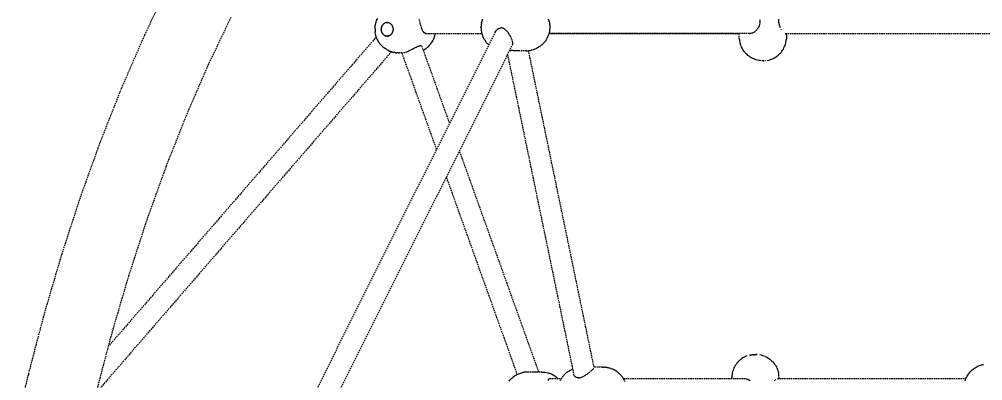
# Model space of a CAD drawing. Header units: millimetres. Extents: x -3308 to 2964, y -3155 to 3173.
# Drawn here: x -280 to 542, y 953 to 1261 of the extents above; entities that cross this region are included whole.
import ezdxf

# ---------------------------------------------------------------- set-up
doc = ezdxf.new("R2010")
doc.units = ezdxf.units.MM
doc.linetypes.add('HIDDEN', pattern=[1.905, 1.27, -0.635])
for name, color, linetype in [('DIKOM_ЗОНА', 90, 'Continuous'), ('DIKOM_ОБЪЕКТ', 7, 'Continuous'), ('DIKOM_РАЗМЕР_ЗОНА', 7, 'Continuous'), ('DIKOM_РАЗМЕР_ОБЪЕКТА', 7, 'Continuous')]:
    doc.layers.add(name, color=color, linetype=linetype)
doc.styles.add('style1', font='arialbd.ttf', dxfattribs={"width": 0.8})
doc.dimstyles.new('1-50', dxfattribs={"dimtxt": 300, "dimasz": 200, "dimexe": 100, "dimexo": 0, "dimgap": 100, "dimtad": 1, "dimtxsty": 'style1', "dimcen": 200, "dimclrd": 7, "dimclre": 7, "dimclrt": 7, "dimadec": 1, "dimazin": 2, "dimtfac": 1, "dimtmove": 0, "dimatfit": 2, "dimfxl": 0, "dimlwd": 25, "dimlwe": 18, "dimarcsym": 0})

# ---------------------------------------------------------------- blocks, each defined once
blk = doc.blocks.new('*D1')
at = {"layer": 'Defpoints', "color": 0, "transparency": 16777216}
for p in [(365.91, 1765.9), (-1034.53, -984.11), (361.14, -984.11)]:
    blk.add_point(p, dxfattribs=at)
at = {"layer": 'DIKOM_РАЗМЕР_ОБЪЕКТА', "color": 7, "lineweight": 18, "transparency": 16777216}
for p, q in [((365.91, 1765.9), (-1134.53, 1765.9)), ((361.14, -984.11), (-1134.53, -984.11))]:
    blk.add_line(p, q, dxfattribs=at)
at = {"layer": 'DIKOM_РАЗМЕР_ОБЪЕКТА', "color": 7, "lineweight": 25, "transparency": 16777216}
blk.add_line((-1034.53, 1565.9), (-1034.53, -784.11), dxfattribs=at)
at = {"layer": 'DIKOM_РАЗМЕР_ОБЪЕКТА', "color": 7, "transparency": 16777216}
for points in [[(-1067.87, 1565.9), (-1001.2, 1565.9), (-1034.53, 1765.9)], [(-1067.87, -784.11), (-1001.2, -784.11), (-1034.53, -984.11)]]:
    blk.add_solid(points, dxfattribs=at)
at = {"layer": 'DIKOM_РАЗМЕР_ОБЪЕКТА', "color": 7, "transparency": 16777216, "insert": (-1313.23, 390.89), "char_height": 300, "attachment_point": 5, "rotation": 90, "style": 'style1'}
blk.add_mtext('{\\fArial|b0|i0|c204|p34;\\H1.16667x;2750}', dxfattribs=at)
blk = doc.blocks.new('*D2')
at = {"layer": 'Defpoints', "color": 0, "transparency": 16777216}
for p in [(364.38, 3173.33), (-2831.96, -2386.04), (364.38, -2386.04)]:
    blk.add_point(p, dxfattribs=at)
at = {"layer": 'DIKOM_РАЗМЕР_ЗОНА', "color": 7, "lineweight": 18, "transparency": 16777216}
for p, q in [((364.38, 3173.33), (-2931.96, 3173.33)), ((364.38, -2386.04), (-2931.96, -2386.04))]:
    blk.add_line(p, q, dxfattribs=at)
at = {"layer": 'DIKOM_РАЗМЕР_ЗОНА', "color": 7, "lineweight": 25, "transparency": 16777216}
blk.add_line((-2831.96, 2973.33), (-2831.96, -2186.04), dxfattribs=at)
at = {"layer": 'DIKOM_РАЗМЕР_ЗОНА', "color": 7, "transparency": 16777216}
for points in [[(-2865.29, 2973.33), (-2798.62, 2973.33), (-2831.96, 3173.33)], [(-2865.29, -2186.04), (-2798.62, -2186.04), (-2831.96, -2386.04)]]:
    blk.add_solid(points, dxfattribs=at)
at = {"layer": 'DIKOM_РАЗМЕР_ЗОНА', "color": 7, "transparency": 16777216, "insert": (-3110.66, 395.46), "char_height": 300, "attachment_point": 5, "rotation": 90, "style": 'style1'}
blk.add_mtext('{\\fArial|b0|i0|c204|p34;\\H1.16667x;5560}', dxfattribs=at)

msp = doc.modelspace()

# ---------------------------------------------------------------- linework, layer by layer
at = {"layer": 'DIKOM_ЗОНА', "color": 3, "lineweight": 15}
msp.add_lwpolyline([(693.692, -2363.404, 0.3679002), (2964.216, 270.488), (2964.216, 516.8, 0.3679002), (693.692, 3150.693, 0.0687424), (35.058, 3150.693, 0.2995804), (-2457.405, 582.584, 0.0938746), (-2457.817, 210.366, 0.3002322), (35.058, -2363.404, 0.0687424)], format="xyb", close=True, dxfattribs=at)
at = {"layer": 'DIKOM_ОБЪЕКТ', "color": 7, "linetype": 'HIDDEN', "lineweight": 15}
for p, q in [((-172.932, 1247.89), (-152.754, 1290.154)), ((-118.801, 1222.076), (-99.353, 1262.813)), ((24.109, 1257.691), (24.406, 1258.687)), ((24.406, 1258.687), (24.754, 1259.66)), ((24.754, 1259.66), (24.838, 1259.887)), ((24.838, 1259.887), (25.249, 1260.865)), ((25.249, 1260.865), (25.709, 1261.811)), ((31.892, 1257.9), (32.097, 1257.993)), ((32.305, 1258.075), (32.097, 1257.993)), ((32.305, 1258.075), (32.516, 1258.146)), ((32.516, 1258.146), (32.73, 1258.207)), ((32.73, 1258.207), (32.946, 1258.257)), ((33.163, 1258.296), (32.946, 1258.257)), ((33.163, 1258.296), (33.382, 1258.324)), ((33.382, 1258.324), (33.602, 1258.34)), ((33.822, 1258.346), (33.602, 1258.34)), ((33.822, 1258.346), (34.042, 1258.34)), ((34.042, 1258.34), (34.261, 1258.324)), ((34.261, 1258.324), (34.48, 1258.296)), ((34.697, 1258.257), (34.48, 1258.296)), ((34.697, 1258.257), (34.913, 1258.207)), ((34.913, 1258.207), (35.126, 1258.147)), ((35.126, 1258.147), (35.338, 1258.075)), ((35.546, 1257.994), (35.338, 1258.075)), ((35.546, 1257.994), (35.751, 1257.901)), ((61.357, 1260.505), (61.229, 1261.046)), ((61.564, 1259.595), (61.4, 1260.322)), ((61.748, 1258.825), (61.653, 1259.266)), ((61.875, 1258.333), (61.753, 1258.801)), ((62.076, 1257.489), (61.95, 1258.009)), ((114.334, 1258.347), (114.193, 1257.662)), ((114.334, 1258.347), (114.406, 1258.688)), ((114.585, 1259.408), (114.406, 1258.688)), ((114.788, 1260.108), (114.585, 1259.408)), ((115.018, 1260.785), (114.788, 1260.108)), ((115.018, 1260.785), (115.197, 1261.252)), ((171.248, 1261.492), (171.504, 1260.763)), ((171.637, 1260.363), (171.504, 1260.763)), ((171.637, 1260.363), (171.851, 1259.657)), ((171.851, 1259.657), (172.038, 1258.931)), ((172.038, 1258.931), (172.197, 1258.187)), ((172.197, 1258.187), (172.329, 1257.428)), ((351.58, 1260.847), (351.732, 1260.361)), ((351.743, 1260.323), (351.889, 1259.613)), ((351.974, 1258.843), (351.897, 1259.573)), ((351.943, 1257.5), (351.981, 1257.98)), ((351.983, 1258.009), (351.978, 1258.758)), ((367.962, 1259.567), (367.979, 1259.959)), ((367.969, 1259.202), (367.962, 1259.567)), ((367.977, 1258.798), (367.969, 1259.202)), ((368.008, 1258.423), (367.977, 1258.798)), ((367.979, 1259.959), (367.994, 1260.314)), ((367.994, 1260.314), (368.036, 1260.693)), ((368.036, 1258.072), (368.008, 1258.423)), ((368.036, 1260.693), (368.074, 1261.037)), ((368.042, 1258.009), (368.076, 1257.755)), ((-112.096, 773.791), (126.098, 1250.181)), ((23.428, 1252.503), (23.456, 1253.556)), ((23.428, 1252.503), (23.456, 1251.45)), ((23.456, 1253.556), (23.538, 1254.605)), ((23.456, 1251.45), (23.538, 1250.401)), ((23.538, 1254.605), (23.675, 1255.646)), ((23.675, 1249.36), (23.538, 1250.401)), ((23.675, 1255.646), (23.865, 1256.677)), ((23.865, 1256.677), (24.109, 1257.691)), ((28.785, 1252.757), (28.78, 1252.503)), ((28.78, 1252.503), (28.785, 1252.249)), ((28.785, 1252.757), (28.799, 1253.01)), ((28.785, 1252.249), (28.799, 1251.995)), ((28.799, 1253.01), (28.823, 1253.264)), ((28.823, 1251.742), (28.799, 1251.995)), ((28.856, 1253.515), (28.823, 1253.264)), ((28.823, 1251.742), (28.856, 1251.491)), ((28.856, 1253.515), (28.899, 1253.764)), ((28.899, 1251.241), (28.856, 1251.491)), ((28.899, 1253.764), (28.951, 1254.012)), ((28.951, 1250.994), (28.899, 1251.241)), ((28.951, 1254.012), (29.012, 1254.256)), ((29.013, 1250.749), (28.951, 1250.994)), ((29.083, 1254.498), (29.012, 1254.256)), ((29.013, 1250.749), (29.083, 1250.508)), ((29.083, 1254.498), (29.162, 1254.735)), ((29.163, 1250.27), (29.083, 1250.508)), ((29.162, 1254.735), (29.251, 1254.968)), ((29.251, 1250.037), (29.163, 1250.27)), ((29.348, 1255.197), (29.251, 1254.968)), ((29.251, 1250.037), (29.348, 1249.808)), ((29.348, 1255.197), (29.453, 1255.42)), ((29.454, 1249.585), (29.348, 1249.808)), ((29.453, 1255.42), (29.568, 1255.638)), ((29.568, 1255.638), (29.689, 1255.85)), ((29.819, 1256.056), (29.689, 1255.85)), ((29.819, 1256.056), (29.957, 1256.255)), ((29.957, 1256.255), (30.102, 1256.447)), ((30.254, 1256.631), (30.102, 1256.447)), ((30.254, 1256.631), (30.413, 1256.808)), ((30.413, 1256.808), (30.578, 1256.976)), ((30.578, 1256.976), (30.75, 1257.136)), ((30.927, 1257.286), (30.75, 1257.136)), ((30.927, 1257.286), (31.11, 1257.428)), ((31.11, 1257.428), (31.298, 1257.561)), ((31.298, 1257.561), (31.492, 1257.684)), ((31.69, 1257.798), (31.492, 1257.684)), ((31.69, 1257.798), (31.892, 1257.9)), ((35.751, 1257.901), (35.953, 1257.798)), ((36.151, 1257.685), (35.953, 1257.798)), ((36.151, 1257.685), (36.345, 1257.562)), ((36.345, 1257.562), (36.533, 1257.429)), ((36.533, 1257.429), (36.716, 1257.287)), ((36.893, 1257.136), (36.716, 1257.287)), ((36.893, 1257.136), (37.065, 1256.977)), ((37.065, 1256.977), (37.23, 1256.809)), ((37.23, 1256.809), (37.389, 1256.632)), ((37.541, 1256.448), (37.389, 1256.632)), ((37.541, 1256.448), (37.686, 1256.256)), ((37.686, 1256.256), (37.824, 1256.057)), ((37.954, 1255.851), (37.824, 1256.057)), ((37.954, 1255.851), (38.076, 1255.639)), ((38.076, 1255.639), (38.19, 1255.421)), ((38.19, 1255.421), (38.296, 1255.198)), ((38.296, 1249.809), (38.191, 1249.586)), ((38.393, 1254.969), (38.296, 1255.198)), ((38.296, 1249.809), (38.393, 1250.038)), ((38.393, 1254.969), (38.481, 1254.736)), ((38.482, 1250.271), (38.393, 1250.038)), ((38.481, 1254.736), (38.561, 1254.499)), ((38.561, 1250.509), (38.482, 1250.271)), ((38.631, 1254.257), (38.561, 1254.499)), ((38.561, 1250.509), (38.632, 1250.75)), ((38.631, 1254.257), (38.693, 1254.012)), ((38.693, 1250.994), (38.632, 1250.75)), ((38.693, 1254.012), (38.745, 1253.765)), ((38.745, 1251.242), (38.693, 1250.994)), ((38.745, 1253.765), (38.788, 1253.515)), ((38.788, 1251.491), (38.745, 1251.242)), ((38.821, 1253.264), (38.788, 1253.515)), ((38.788, 1251.491), (38.821, 1251.743)), ((38.821, 1253.264), (38.845, 1253.011)), ((38.845, 1251.996), (38.821, 1251.743)), ((38.845, 1253.011), (38.859, 1252.757)), ((38.859, 1252.249), (38.845, 1251.996)), ((38.864, 1252.503), (38.859, 1252.757)), ((38.864, 1252.503), (38.859, 1252.249)), ((62.147, 1257.226), (62.084, 1257.458)), ((62.339, 1256.458), (62.218, 1256.942)), ((62.436, 1256.109), (62.343, 1256.444)), ((62.594, 1255.513), (62.486, 1255.935)), ((62.721, 1255.068), (62.598, 1255.501)), ((62.967, 1254.23), (62.85, 1254.631)), ((63.083, 1253.87), (62.97, 1254.219)), ((63.225, 1253.441), (63.16, 1253.652)), ((63.355, 1253.06), (63.228, 1253.432)), ((63.468, 1252.756), (63.358, 1253.051)), ((63.773, 1251.988), (63.635, 1252.324)), ((63.924, 1251.658), (63.776, 1251.981)), ((64.077, 1251.354), (63.928, 1251.652)), ((64.241, 1251.029), (64.088, 1251.331)), ((64.409, 1250.737), (64.244, 1251.024)), ((64.783, 1250.215), (64.593, 1250.461)), ((64.978, 1249.978), (64.788, 1250.209)), ((65.184, 1249.757), (64.981, 1249.974)), ((65.402, 1249.561), (65.187, 1249.754)), ((113.869, 1254.085), (113.92, 1254.884)), ((113.92, 1254.884), (113.869, 1254.085)), ((113.882, 1254.812), (113.869, 1254.085)), ((113.869, 1254.085), (113.882, 1253.357)), ((113.921, 1255.535), (113.882, 1254.812)), ((113.882, 1253.357), (113.922, 1252.632)), ((113.986, 1256.254), (113.921, 1255.535)), ((113.922, 1252.632), (113.988, 1251.911)), ((114.076, 1256.963), (113.986, 1256.254)), ((113.988, 1251.911), (114.079, 1251.198)), ((114.193, 1257.662), (114.076, 1256.963)), ((114.079, 1251.198), (114.196, 1250.495)), ((114.196, 1250.495), (114.338, 1249.804)), ((114.338, 1249.804), (114.411, 1249.497)), ((126.102, 1250.188), (126.439, 1250.799)), ((126.537, 1250.943), (126.731, 1251.228)), ((126.842, 1251.39), (127.267, 1251.904)), ((127.274, 1251.911), (127.458, 1252.094)), ((127.458, 1252.094), (127.736, 1252.377)), ((127.834, 1252.457), (128.235, 1252.787)), ((128.242, 1252.792), (128.755, 1253.122)), ((128.763, 1253.125), (129.042, 1253.259)), ((129.042, 1253.259), (129.296, 1253.385)), ((129.303, 1253.388), (129.852, 1253.576)), ((129.859, 1253.578), (130.415, 1253.69)), ((130.422, 1253.691), (130.982, 1253.726)), ((131.549, 1253.685), (130.989, 1253.726)), ((132.11, 1253.569), (131.556, 1253.683)), ((132.666, 1253.38), (132.11, 1253.57)), ((133.234, 1253.122), (132.83, 1253.302)), ((133.645, 1252.887), (133.242, 1253.119)), ((134.361, 1252.399), (133.809, 1252.792)), ((134.622, 1252.176), (134.37, 1252.393)), ((134.918, 1251.939), (134.622, 1252.176)), ((135.469, 1251.423), (135.026, 1251.839)), ((135.813, 1251.049), (135.478, 1251.414)), ((136.007, 1250.854), (135.813, 1251.049)), ((136.534, 1250.248), (136.079, 1250.772)), ((136.777, 1249.93), (136.544, 1250.237)), ((136.966, 1249.7), (136.777, 1249.93)), ((172.201, 1250.441), (172.043, 1249.703)), ((172.332, 1251.194), (172.201, 1250.441)), ((172.329, 1257.428), (172.432, 1256.658)), ((172.434, 1251.961), (172.332, 1251.194)), ((172.507, 1252.737), (172.434, 1251.961)), ((172.447, 1256.505), (172.515, 1255.782)), ((172.515, 1255.782), (172.557, 1255.054)), ((172.558, 1253.594), (172.517, 1252.867)), ((172.557, 1255.054), (172.571, 1254.324)), ((172.571, 1254.323), (172.558, 1253.594)), ((345.952, 1249.638), (346.244, 1249.765)), ((346.259, 1249.773), (346.679, 1249.986)), ((347.116, 1250.235), (347.514, 1250.481)), ((347.529, 1250.49), (347.823, 1250.698)), ((348.001, 1250.832), (348.29, 1251.056)), ((348.304, 1251.067), (348.656, 1251.372)), ((348.819, 1251.525), (349.003, 1251.699)), ((349.028, 1251.725), (349.34, 1252.035)), ((349.353, 1252.049), (349.656, 1252.387)), ((349.8, 1252.566), (349.95, 1252.753)), ((350.046, 1252.884), (350.231, 1253.131)), ((350.242, 1253.146), (350.494, 1253.517)), ((350.505, 1253.534), (350.737, 1253.909)), ((350.747, 1253.927), (350.956, 1254.311)), ((351.035, 1254.475), (351.159, 1254.724)), ((351.168, 1254.742), (351.344, 1255.147)), ((351.352, 1255.167), (351.51, 1255.585)), ((351.517, 1255.606), (351.611, 1255.9)), ((351.661, 1256.059), (351.775, 1256.501)), ((351.781, 1256.524), (351.87, 1256.979)), ((351.878, 1257.031), (351.915, 1257.308)), ((368.076, 1257.755), (368.11, 1257.488)), ((368.118, 1257.441), (368.155, 1257.227)), ((368.155, 1257.227), (368.197, 1256.983)), ((368.197, 1256.983), (368.25, 1256.729)), ((368.251, 1256.729), (368.301, 1256.493)), ((368.301, 1256.493), (368.363, 1256.247)), ((368.363, 1256.247), (368.421, 1256.019)), ((368.421, 1256.019), (368.492, 1255.779)), ((368.492, 1255.779), (368.557, 1255.56)), ((368.557, 1255.56), (368.634, 1255.325)), ((368.702, 1255.116), (368.781, 1254.887)), ((368.781, 1254.887), (368.853, 1254.686)), ((368.853, 1254.686), (368.938, 1254.464)), ((369.015, 1254.269), (369.107, 1254.054)), ((369.189, 1253.866), (369.287, 1253.657)), ((369.772, 1252.714), (369.882, 1252.521)), ((369.979, 1252.353), (370.095, 1252.168)), ((24.526, 1245.985), (-203.936, 982.18)), ((-192.699, 1202.481), (-173.55, 1246.492)), ((-172.932, 1247.89), (-173.55, 1246.492)), ((23.865, 1248.33), (23.675, 1249.36)), ((24.109, 1247.315), (23.865, 1248.33)), ((24.406, 1246.319), (24.109, 1247.315)), ((24.754, 1245.346), (24.406, 1246.319)), ((24.754, 1245.346), (24.838, 1245.119)), ((25.249, 1244.141), (24.838, 1245.119)), ((25.709, 1243.195), (25.249, 1244.141)), ((26.219, 1242.283), (25.709, 1243.195)), ((26.774, 1241.407), (26.219, 1242.283)), ((29.568, 1249.367), (29.454, 1249.585)), ((29.69, 1249.155), (29.568, 1249.367)), ((29.69, 1249.155), (29.82, 1248.949)), ((29.958, 1248.75), (29.82, 1248.949)), ((30.103, 1248.558), (29.958, 1248.75)), ((30.103, 1248.558), (30.255, 1248.374)), ((30.414, 1248.197), (30.255, 1248.374)), ((30.579, 1248.029), (30.414, 1248.197)), ((30.75, 1247.87), (30.579, 1248.029)), ((30.75, 1247.87), (30.928, 1247.719)), ((31.111, 1247.577), (30.928, 1247.719)), ((31.3, 1247.444), (31.111, 1247.577)), ((31.493, 1247.321), (31.3, 1247.444)), ((31.493, 1247.321), (31.691, 1247.208)), ((31.893, 1247.105), (31.691, 1247.208)), ((32.098, 1247.012), (31.893, 1247.105)), ((32.098, 1247.012), (32.306, 1246.931)), ((32.518, 1246.859), (32.306, 1246.931)), ((32.731, 1246.799), (32.518, 1246.859)), ((32.947, 1246.749), (32.731, 1246.799)), ((32.947, 1246.749), (33.164, 1246.71)), ((33.383, 1246.683), (33.164, 1246.71)), ((33.602, 1246.666), (33.383, 1246.683)), ((33.822, 1246.66), (33.602, 1246.666)), ((33.822, 1246.66), (34.042, 1246.666)), ((34.262, 1246.683), (34.042, 1246.666)), ((34.481, 1246.71), (34.262, 1246.683)), ((34.481, 1246.71), (34.698, 1246.749)), ((34.914, 1246.799), (34.698, 1246.749)), ((35.128, 1246.86), (34.914, 1246.799)), ((35.339, 1246.931), (35.128, 1246.86)), ((35.339, 1246.931), (35.547, 1247.013)), ((35.752, 1247.106), (35.547, 1247.013)), ((35.954, 1247.208), (35.752, 1247.106)), ((35.954, 1247.208), (36.152, 1247.322)), ((36.346, 1247.445), (36.152, 1247.322)), ((36.534, 1247.578), (36.346, 1247.445)), ((36.717, 1247.72), (36.534, 1247.578)), ((36.717, 1247.72), (36.894, 1247.871)), ((37.066, 1248.03), (36.894, 1247.871)), ((37.231, 1248.198), (37.066, 1248.03)), ((37.39, 1248.374), (37.231, 1248.198)), ((37.39, 1248.374), (37.542, 1248.559)), ((37.687, 1248.751), (37.542, 1248.559)), ((37.824, 1248.95), (37.687, 1248.751)), ((37.824, 1248.95), (37.954, 1249.156)), ((38.076, 1249.368), (37.954, 1249.156)), ((38.191, 1249.586), (38.076, 1249.368)), ((65.63, 1249.397), (65.44, 1249.533)), ((65.868, 1249.266), (65.633, 1249.395)), ((66.115, 1249.162), (65.872, 1249.264)), ((66.371, 1249.085), (66.119, 1249.161)), ((66.896, 1249.01), (66.632, 1249.034)), ((66.9, 1249.01), (114.531, 1249.01)), ((71.642, 1240.948), (72.244, 1241.848)), ((72.244, 1241.848), (72.796, 1242.789)), ((72.796, 1242.789), (73.297, 1243.77)), ((73.411, 1244.02), (73.297, 1243.77)), ((73.411, 1244.02), (73.845, 1245.005)), ((73.845, 1245.005), (74.224, 1246.021)), ((74.224, 1246.021), (74.547, 1247.061)), ((74.547, 1247.061), (74.814, 1248.124)), ((74.814, 1248.124), (74.984, 1249.01)), ((114.411, 1249.497), (114.59, 1248.769)), ((114.59, 1248.769), (114.795, 1248.062)), ((114.795, 1248.062), (115.025, 1247.375)), ((115.025, 1247.375), (115.278, 1246.713)), ((115.278, 1246.713), (115.475, 1246.234)), ((115.475, 1246.234), (115.771, 1245.555)), ((115.771, 1245.555), (116.09, 1244.907)), ((116.09, 1244.907), (116.433, 1244.292)), ((116.433, 1244.292), (116.749, 1243.723)), ((116.749, 1243.723), (117.134, 1243.108)), ((117.134, 1243.108), (117.529, 1242.542)), ((117.529, 1242.542), (117.956, 1241.937)), ((117.956, 1241.937), (118.405, 1241.376)), ((137.537, 1248.922), (137.054, 1249.593)), ((137.731, 1248.631), (137.6, 1248.823)), ((138.013, 1248.218), (137.731, 1248.631)), ((138.307, 1247.731), (138.023, 1248.203)), ((138.881, 1246.772), (138.472, 1247.479)), ((139.271, 1246.061), (139.015, 1246.522)), ((139.486, 1245.612), (139.281, 1246.043)), ((139.943, 1244.637), (139.634, 1245.329)), ((140.229, 1243.942), (140.006, 1244.482)), ((140.344, 1243.601), (140.243, 1243.903)), ((140.482, 1243.235), (140.383, 1243.496)), ((140.615, 1242.804), (140.486, 1243.222)), ((140.818, 1242.018), (140.729, 1242.39)), ((140.871, 1241.723), (140.819, 1242.009)), ((140.937, 1241.313), (140.892, 1241.612)), ((168.051, 1241.594), (167.565, 1241.031)), ((168.516, 1242.191), (168.051, 1241.594)), ((168.931, 1242.766), (168.516, 1242.191)), ((169.352, 1243.381), (168.931, 1242.766)), ((169.749, 1244.04), (169.352, 1243.381)), ((170.07, 1244.585), (169.749, 1244.04)), ((170.422, 1245.248), (170.07, 1244.585)), ((170.748, 1245.948), (170.422, 1245.248)), ((170.974, 1246.445), (170.748, 1245.948)), ((171.255, 1247.136), (170.974, 1246.445)), ((171.511, 1247.855), (171.255, 1247.136)), ((171.643, 1248.287), (171.511, 1247.855)), ((171.856, 1248.984), (171.643, 1248.287)), ((172.043, 1249.703), (171.856, 1248.984)), ((343.052, 1249.01), (171.863, 1249.01)), ((171.863, 1249.01), (333.949, 1249.01)), ((334.435, 1243.881), (333.949, 1249.01)), ((334.435, 1243.881), (334.585, 1242.699)), ((334.585, 1242.699), (334.785, 1241.591)), ((334.785, 1241.591), (335.047, 1240.496)), ((343.054, 1249.01), (343.504, 1249.035)), ((343.53, 1249.038), (343.826, 1249.071)), ((343.987, 1249.091), (344.437, 1249.166)), ((344.451, 1249.17), (344.816, 1249.254)), ((344.943, 1249.286), (345.351, 1249.404)), ((345.366, 1249.409), (345.8, 1249.569)), ((373.515, 1249.01), (637.545, 1249.01)), ((373.997, 1240.891), (374.238, 1241.991)), ((374.238, 1241.991), (374.416, 1243.103)), ((374.505, 1247.634), (374.375, 1249.01)), ((374.416, 1243.103), (374.531, 1244.222)), ((374.505, 1247.634), (374.569, 1246.576)), ((374.583, 1245.347), (374.531, 1244.222)), ((374.572, 1246.473), (374.583, 1245.347)), ((37.396, 1233.356), (-214.322, 942.695)), ((-92.831, 772.079), (140.69, 1239.112)), ((26.774, 1241.407), (26.975, 1241.103)), ((27.592, 1240.245), (26.975, 1241.103)), ((28.252, 1239.432), (27.592, 1240.245)), ((28.954, 1238.666), (28.252, 1239.432)), ((28.954, 1238.666), (29.256, 1238.344)), ((30.014, 1237.613), (29.256, 1238.344)), ((30.808, 1236.935), (30.014, 1237.613)), ((30.808, 1236.935), (31.189, 1236.634)), ((32.033, 1236.001), (31.189, 1236.634)), ((32.908, 1235.429), (32.033, 1236.001)), ((32.908, 1235.429), (33.358, 1235.162)), ((34.276, 1234.644), (33.358, 1235.162)), ((35.219, 1234.191), (34.276, 1234.644)), ((35.219, 1234.191), (35.725, 1233.971)), ((36.702, 1233.58), (35.725, 1233.971)), ((37.697, 1233.259), (36.702, 1233.58)), ((50.331, 1233.272), (50.589, 1233.364)), ((50.737, 1233.427), (51.107, 1233.583)), ((51.157, 1233.602), (51.521, 1233.75)), ((51.659, 1233.814), (51.963, 1233.954)), ((52.011, 1233.976), (52.415, 1234.157)), ((52.662, 1234.274), (52.86, 1234.374)), ((52.86, 1234.374), (53.257, 1234.566)), ((53.303, 1234.588), (53.55, 1234.704)), ((53.725, 1234.798), (54.066, 1234.976)), ((54.109, 1234.998), (54.483, 1235.188)), ((54.651, 1235.27), (54.861, 1235.386)), ((54.898, 1235.407), (55.275, 1235.609)), ((55.315, 1235.63), (55.692, 1235.826)), ((55.821, 1235.891), (56.066, 1236.029)), ((56.102, 1236.049), (56.475, 1236.251)), ((56.51, 1236.27), (56.885, 1236.466)), ((56.885, 1236.466), (57.085, 1236.566)), ((57.436, 1236.759), (57.665, 1236.882)), ((57.665, 1236.881), (58.037, 1237.072)), ((58.066, 1237.087), (58.438, 1237.268)), ((58.496, 1237.294), (58.833, 1237.465)), ((59.227, 1237.652), (59.595, 1237.816)), ((59.617, 1237.824), (59.981, 1237.972)), ((59.981, 1237.972), (60.25, 1238.071)), ((60.357, 1238.114), (60.698, 1238.236)), ((60.716, 1238.242), (61.046, 1238.342)), ((61.046, 1238.342), (61.364, 1238.421)), ((61.38, 1238.425), (61.62, 1238.471)), ((61.698, 1238.484), (61.985, 1238.518)), ((62.269, 1238.529), (61.998, 1238.519)), ((62.764, 1238.474), (62.535, 1238.513)), ((62.98, 1238.408), (62.775, 1238.471)), ((87.153, 1172.29), (63.663, 1237.773)), ((65.094, 1235.007), (64.73, 1234.799)), ((65.094, 1235.007), (66.028, 1235.558)), ((66.028, 1235.558), (66.931, 1236.177)), ((67.316, 1236.467), (66.931, 1236.177)), ((67.316, 1236.467), (68.167, 1237.137)), ((68.167, 1237.137), (68.981, 1237.869)), ((69.292, 1238.179), (68.981, 1237.869)), ((69.292, 1238.179), (70.049, 1238.952)), ((70.049, 1238.952), (70.761, 1239.777)), ((70.761, 1239.777), (71.428, 1240.654)), ((71.642, 1240.948), (71.428, 1240.654)), ((118.405, 1241.376), (118.896, 1240.794)), ((118.896, 1240.794), (119.385, 1240.254)), ((119.385, 1240.254), (119.948, 1239.695)), ((119.948, 1239.695), (120.476, 1239.185)), ((138.658, 1234.283), (138.428, 1234.275)), ((138.816, 1234.29), (139.215, 1234.3)), ((139.652, 1234.303), (139.23, 1234.3)), ((140.106, 1234.3), (139.669, 1234.303)), ((140.602, 1234.294), (140.131, 1234.299)), ((141.084, 1234.284), (140.602, 1234.294)), ((140.786, 1239.347), (140.861, 1239.588)), ((140.863, 1239.593), (140.918, 1239.84)), ((140.968, 1240.986), (140.938, 1241.306)), ((140.959, 1240.108), (140.981, 1240.383)), ((140.981, 1240.389), (140.983, 1240.672)), ((141.594, 1234.269), (141.102, 1234.284)), ((142.112, 1234.251), (141.613, 1234.269)), ((142.637, 1234.227), (142.134, 1234.249)), ((143.145, 1234.2), (142.638, 1234.227)), ((143.403, 1234.186), (143.167, 1234.2)), ((143.675, 1234.178), (143.405, 1234.185)), ((144.203, 1234.162), (143.698, 1234.177)), ((144.703, 1234.144), (144.245, 1234.16)), ((145.222, 1234.124), (144.729, 1234.143)), ((145.731, 1234.12), (145.308, 1234.121)), ((146.202, 1234.119), (145.879, 1234.12)), ((146.693, 1234.118), (146.231, 1234.119)), ((152.805, 1234.186), (146.838, 1234.117)), ((152.805, 1234.186), (154.12, 1234.251)), ((154.12, 1234.251), (155.02, 1234.357)), ((154.184, 1234.259), (210.191, 963.804)), ((155.02, 1234.357), (155.766, 1234.46)), ((155.766, 1234.46), (156.652, 1234.628)), ((157.387, 1234.808), (156.652, 1234.628)), ((158.252, 1235.036), (157.387, 1234.808)), ((159.098, 1235.324), (158.252, 1235.036)), ((159.805, 1235.575), (159.098, 1235.324)), ((160.618, 1235.918), (159.805, 1235.575)), ((161.301, 1236.238), (160.618, 1235.918)), ((162.074, 1236.633), (161.301, 1236.238)), ((162.729, 1237.016), (162.074, 1236.633)), ((163.455, 1237.457), (162.729, 1237.016)), ((164.078, 1237.897), (163.455, 1237.457)), ((164.752, 1238.378), (164.078, 1237.897)), ((165.339, 1238.869), (164.752, 1238.378)), ((165.955, 1239.385), (165.339, 1238.869)), ((166.504, 1239.919), (165.955, 1239.385)), ((167.057, 1240.461), (166.504, 1239.919)), ((167.565, 1241.031), (167.057, 1240.461)), ((335.371, 1239.418), (335.047, 1240.496)), ((335.755, 1238.36), (335.371, 1239.418)), ((336.198, 1237.325), (335.755, 1238.36)), ((336.698, 1236.316), (336.198, 1237.325)), ((337.255, 1235.338), (336.698, 1236.316)), ((337.866, 1234.392), (337.255, 1235.338)), ((338.529, 1233.482), (337.866, 1234.392)), ((339.242, 1232.611), (338.529, 1233.482)), ((369.907, 1232.848), (370.6, 1233.729)), ((370.6, 1233.729), (371.242, 1234.648)), ((371.301, 1234.734), (371.893, 1235.692)), ((371.893, 1235.692), (372.43, 1236.681)), ((372.43, 1236.681), (372.91, 1237.699)), ((372.91, 1237.699), (373.332, 1238.742)), ((373.332, 1238.742), (373.695, 1239.807)), ((373.695, 1239.807), (373.997, 1240.891)), ((37.697, 1233.259), (38.246, 1233.095)), ((39.265, 1232.841), (38.246, 1233.095)), ((40.295, 1232.66), (39.265, 1232.841)), ((40.873, 1232.559), (40.295, 1232.66)), ((40.873, 1232.559), (41.916, 1232.449)), ((43.056, 1232.387), (41.916, 1232.449)), ((43.056, 1232.387), (44.048, 1232.387)), ((46.953, 1232.387), (44.048, 1232.387)), ((76.021, 1150.026), (46.477, 1232.387)), ((47.652, 1232.485), (47.868, 1232.528)), ((47.868, 1232.528), (48.102, 1232.574)), ((48.401, 1232.651), (48.662, 1232.719)), ((48.662, 1232.719), (48.899, 1232.78)), ((49.025, 1232.822), (49.266, 1232.9)), ((49.266, 1232.9), (49.579, 1232.999)), ((49.988, 1233.145), (50.331, 1233.272)), ((136.526, 1230.783), (193.017, 958.032)), ((340.068, 1231.706), (339.31, 1232.533)), ((340.872, 1230.924), (340.068, 1231.706)), ((341.719, 1230.188), (340.872, 1230.924)), ((342.606, 1229.502), (341.719, 1230.188)), ((343.531, 1228.866), (342.606, 1229.502)), ((344.49, 1228.285), (343.531, 1228.866)), ((345.566, 1227.711), (344.583, 1228.234)), ((346.577, 1227.245), (345.566, 1227.711)), ((347.613, 1226.838), (346.577, 1227.245)), ((348.762, 1226.46), (347.717, 1226.803)), ((349.825, 1226.177), (348.762, 1226.46)), ((350.99, 1225.936), (349.929, 1226.154)), ((352.149, 1225.767), (351.098, 1225.919)), ((353.285, 1225.67), (352.252, 1225.756)), ((354.605, 1225.635), (353.712, 1225.651)), ((354.999, 1225.64), (355.619, 1225.681)), ((355.52, 1225.675), (354.999, 1225.64)), ((356.534, 1225.746), (356.841, 1225.78)), ((358.187, 1225.982), (359.096, 1226.174)), ((359.396, 1226.247), (360.389, 1226.524)), ((360.491, 1226.555), (361.491, 1226.9)), ((361.597, 1226.937), (362.596, 1227.349)), ((362.698, 1227.391), (363.687, 1227.868)), ((363.775, 1227.915), (364.747, 1228.455)), ((364.747, 1228.455), (365.686, 1229.049)), ((365.686, 1229.049), (366.59, 1229.695)), ((366.672, 1229.757), (367.546, 1230.46)), ((367.546, 1230.46), (368.377, 1231.211)), ((368.377, 1231.211), (369.166, 1232.008)), ((369.166, 1232.008), (369.907, 1232.848)), ((-136.921, 1180.43), (-118.295, 1223.238)), ((-210.811, 1156.749), (-192.699, 1202.481)), ((-154.538, 1135.948), (-136.921, 1180.43)), ((-227.847, 1109.393), (-210.811, 1156.749)), ((163.252, 960.152), (95.561, 1148.854)), ((-171.109, 1089.886), (-154.538, 1135.948)), ((144.877, 958.077), (84.428, 1126.589)), ((-243.772, 1060.513), (-227.847, 1109.393)), ((-186.598, 1042.342), (-171.109, 1089.886)), ((-258.552, 1010.215), (-243.772, 1060.513)), ((-200.974, 993.419), (-186.598, 1042.342)), ((-272.154, 958.605), (-258.552, 1010.215)), ((-214.164, 943.371), (-200.974, 993.419)), ((334.621, 970.182), (333.785, 969.385)), ((335.504, 970.929), (334.621, 970.182)), ((336.428, 971.623), (335.504, 970.929)), ((337.392, 972.261), (336.428, 971.623)), ((338.461, 972.887), (337.471, 972.312)), ((339.483, 973.402), (338.461, 972.887)), ((340.589, 973.884), (339.569, 973.444)), ((343.221, 974.427), (343.007, 974.396)), ((343.221, 974.427), (343.441, 974.458)), ((343.666, 974.489), (343.441, 974.458)), ((343.897, 974.52), (343.666, 974.489)), ((343.897, 974.52), (344.132, 974.55)), ((344.372, 974.579), (344.132, 974.55)), ((344.614, 974.609), (344.372, 974.579)), ((344.86, 974.637), (344.614, 974.609)), ((344.86, 974.637), (345.108, 974.665)), ((345.358, 974.692), (345.108, 974.665)), ((345.609, 974.719), (345.358, 974.692)), ((345.862, 974.744), (345.609, 974.719)), ((345.862, 974.744), (346.115, 974.769)), ((346.369, 974.793), (346.115, 974.769)), ((346.623, 974.816), (346.369, 974.793)), ((346.623, 974.816), (346.876, 974.838)), ((347.128, 974.859), (346.876, 974.838)), ((347.377, 974.879), (347.128, 974.859)), ((347.625, 974.898), (347.377, 974.879)), ((347.625, 974.898), (347.87, 974.915)), ((348.112, 974.932), (347.87, 974.915)), ((348.35, 974.947), (348.112, 974.932)), ((348.35, 974.947), (348.584, 974.961)), ((348.814, 974.974), (348.584, 974.961)), ((349.039, 974.985), (348.814, 974.974)), ((349.258, 974.996), (349.039, 974.985)), ((349.258, 974.996), (349.472, 975.005)), ((351.888, 974.948), (352.961, 974.71)), ((353.051, 974.685), (354.153, 974.371)), ((354.153, 974.371), (355.235, 973.993)), ((355.235, 973.993), (356.292, 973.55)), ((356.386, 973.51), (357.425, 973.002)), ((357.425, 973.002), (358.432, 972.434)), ((358.432, 972.434), (359.405, 971.808)), ((359.405, 971.808), (360.339, 971.126)), ((360.418, 971.065), (361.316, 970.326)), ((361.316, 970.326), (362.168, 969.535)), ((189.91, 961.627), (190.706, 962.049)), ((191.362, 962.343), (190.706, 962.049)), ((191.362, 962.343), (192.06, 962.649)), ((208.95, 962.068), (209.115, 962.214)), ((209.128, 962.225), (209.363, 962.466)), ((209.456, 962.562), (209.711, 962.829)), ((209.933, 963.099), (210.056, 963.281)), ((217.691, 964.323), (210.101, 964.236)), ((217.691, 964.323), (218.939, 964.303)), ((219.692, 964.249), (218.939, 964.303)), ((219.692, 964.249), (220.592, 964.165)), ((220.592, 964.165), (221.484, 964.018)), ((221.484, 964.018), (222.224, 963.886)), ((223.097, 963.678), (222.224, 963.886)), ((223.097, 963.678), (223.824, 963.471)), ((224.67, 963.204), (223.824, 963.471)), ((224.67, 963.204), (225.378, 962.925)), ((226.191, 962.604), (225.378, 962.925)), ((226.978, 962.224), (226.191, 962.604)), ((226.978, 962.224), (227.648, 961.885)), ((329.317, 962.537), (328.927, 961.442)), ((329.771, 963.608), (329.317, 962.537)), ((330.286, 964.649), (329.771, 963.608)), ((330.861, 965.66), (330.286, 964.649)), ((331.494, 966.634), (330.861, 965.66)), ((332.182, 967.57), (331.494, 966.634)), ((332.925, 968.465), (332.182, 967.57)), ((333.718, 969.315), (332.925, 968.465)), ((362.168, 969.535), (362.973, 968.696)), ((362.973, 968.696), (363.728, 967.812)), ((363.728, 967.812), (364.43, 966.885)), ((364.43, 966.885), (365.076, 965.919)), ((365.076, 965.919), (365.666, 964.916)), ((365.666, 964.916), (366.196, 963.881)), ((366.236, 963.792), (366.705, 962.725)), ((366.705, 962.725), (367.112, 961.633)), ((533.015, 961.943), (533.763, 962.552)), ((533.763, 962.552), (534.23, 962.931)), ((534.23, 962.931), (535.023, 963.494)), ((535.023, 963.494), (535.546, 963.83)), ((535.546, 963.83), (536.382, 964.342)), ((536.382, 964.342), (537.242, 964.791)), ((537.242, 964.791), (537.828, 965.084)), ((537.828, 965.084), (538.722, 965.473)), ((538.722, 965.473), (539.347, 965.709)), ((539.347, 965.709), (540.269, 966.034)), ((540.269, 966.034), (541.207, 966.288)), ((541.207, 966.288), (541.871, 966.465)), ((541.871, 966.465), (542.827, 966.65)), ((-284.763, 904.903), (-272.389, 957.622)), ((-272.154, 958.605), (-272.389, 957.622)), ((138.488, 953.113), (139.19, 953.879)), ((139.19, 953.879), (139.492, 954.201)), ((139.492, 954.201), (140.25, 954.933)), ((140.25, 954.933), (141.044, 955.61)), ((141.044, 955.61), (141.424, 955.912)), ((141.424, 955.912), (142.268, 956.544)), ((142.268, 956.544), (143.144, 957.116)), ((143.144, 957.116), (143.593, 957.384)), ((143.593, 957.384), (144.511, 957.901)), ((144.511, 957.901), (145.454, 958.354)), ((145.454, 958.354), (145.96, 958.574)), ((145.96, 958.574), (146.937, 958.965)), ((146.937, 958.965), (147.932, 959.287)), ((147.932, 959.287), (148.482, 959.451)), ((148.482, 959.451), (149.501, 959.704)), ((149.501, 959.704), (150.531, 959.886)), ((151.108, 959.987), (150.531, 959.886)), ((152.151, 960.096), (151.108, 959.987)), ((153.291, 960.159), (152.151, 960.096)), ((154.283, 960.159), (153.291, 960.159)), ((158.836, 960.159), (154.283, 960.159)), ((159.108, 960.15), (158.836, 960.159)), ((159.734, 960.13), (159.118, 960.149)), ((160.016, 960.123), (159.753, 960.13)), ((160.323, 960.114), (160.016, 960.123)), ((160.855, 960.102), (160.332, 960.114)), ((161.343, 960.094), (160.87, 960.102)), ((161.773, 960.083), (161.353, 960.093)), ((162.149, 960.08), (161.779, 960.083)), ((162.474, 960.084), (162.154, 960.08)), ((165.904, 960.159), (163.25, 960.159)), ((165.904, 960.159), (167.067, 960.096)), ((167.067, 960.096), (168.151, 959.977)), ((168.151, 959.977), (168.71, 959.883)), ((168.71, 959.883), (169.781, 959.686)), ((169.781, 959.686), (170.839, 959.412)), ((170.839, 959.412), (171.37, 959.259)), ((172.403, 958.911), (171.37, 959.259)), ((171.506, 953.821), (171.615, 954.03)), ((171.638, 954.073), (171.819, 954.264)), ((171.823, 954.268), (172.054, 954.404)), ((172.059, 954.407), (172.29, 954.474)), ((172.352, 954.491), (172.672, 954.517)), ((173.415, 958.489), (172.403, 958.911)), ((172.67, 954.517), (182.44, 954.517)), ((173.905, 958.284), (173.415, 958.489)), ((174.881, 957.794), (173.905, 958.284)), ((175.33, 957.539), (174.881, 957.794)), ((176.264, 956.988), (175.33, 957.539)), ((177.166, 956.369), (176.264, 956.988)), ((177.551, 956.079), (177.166, 956.369)), ((178.403, 955.408), (177.551, 956.079)), ((179.217, 954.677), (178.403, 955.408)), ((179.377, 954.517), (179.217, 954.677)), ((182.33, 954.347), (181.968, 953.709)), ((182.715, 954.946), (182.33, 954.347)), ((182.715, 954.946), (183.109, 955.54)), ((183.536, 956.129), (183.109, 955.54)), ((183.536, 956.129), (184.006, 956.712)), ((184.474, 957.281), (184.006, 956.712)), ((184.963, 957.802), (184.474, 957.281)), ((184.963, 957.802), (185.525, 958.387)), ((186.053, 958.876), (185.525, 958.387)), ((186.053, 958.876), (186.682, 959.431)), ((187.247, 959.881), (186.682, 959.431)), ((187.247, 959.881), (187.936, 960.397)), ((188.535, 960.802), (187.936, 960.397)), ((188.535, 960.802), (189.281, 961.274)), ((189.91, 961.627), (189.281, 961.274)), ((193.166, 957.594), (193.098, 957.795)), ((193.374, 957.173), (193.169, 957.584)), ((193.965, 956.408), (193.653, 956.761)), ((194.139, 956.258), (193.971, 956.401)), ((194.329, 956.097), (194.139, 956.258)), ((194.748, 955.812), (194.387, 956.058)), ((195.198, 955.586), (194.756, 955.806)), ((195.61, 955.44), (195.216, 955.578)), ((196.203, 955.3), (195.699, 955.41)), ((196.751, 955.24), (196.223, 955.296)), ((197.311, 955.237), (196.762, 955.239)), ((197.322, 955.237), (197.889, 955.286)), ((197.9, 955.287), (198.49, 955.388)), ((198.514, 955.393), (199.122, 955.548)), ((199.135, 955.551), (199.522, 955.68)), ((199.522, 955.68), (199.758, 955.758)), ((199.771, 955.762), (200.403, 956.021)), ((200.431, 956.033), (200.631, 956.13)), ((200.631, 956.13), (201.073, 956.327)), ((201.087, 956.334), (201.734, 956.667)), ((201.812, 956.711), (202.386, 957.047)), ((202.424, 957.068), (203.07, 957.457)), ((203.1, 957.476), (203.358, 957.65)), ((203.358, 957.65), (203.737, 957.903)), ((203.758, 957.918), (204.382, 958.341)), ((204.413, 958.362), (204.626, 958.522)), ((204.626, 958.522), (204.919, 958.74)), ((205.043, 958.825), (205.641, 959.271)), ((205.718, 959.332), (205.939, 959.513)), ((205.939, 959.513), (206.246, 959.742)), ((206.277, 959.766), (206.664, 960.082)), ((206.85, 960.235), (207.35, 960.641)), ((207.645, 960.903), (207.857, 961.072)), ((207.886, 961.097), (208.224, 961.398)), ((208.352, 961.514), (208.736, 961.854)), ((228.39, 961.457), (227.648, 961.885)), ((228.39, 961.457), (229.03, 961.059)), ((229.721, 960.588), (229.03, 961.059)), ((229.721, 960.588), (230.327, 960.137)), ((230.963, 959.629), (230.327, 960.137)), ((230.963, 959.629), (231.532, 959.132)), ((232.105, 958.594), (231.532, 959.132)), ((232.105, 958.594), (232.635, 958.059)), ((233.142, 957.497), (232.635, 958.059)), ((233.142, 957.497), (233.63, 956.933)), ((233.63, 956.933), (234.096, 956.319)), ((234.511, 955.769), (234.096, 956.319)), ((234.511, 955.769), (234.933, 955.138)), ((235.274, 954.586), (234.933, 955.138)), ((235.274, 954.586), (235.651, 953.947)), ((235.315, 954.517), (338.431, 954.517)), ((235.315, 954.517), (327.939, 954.517)), ((235.651, 953.947), (236.004, 953.27)), ((327.99, 956.788), (327.931, 955.625)), ((327.939, 954.517), (327.931, 955.625)), ((328.118, 957.946), (327.99, 956.788)), ((328.312, 959.095), (328.118, 957.946)), ((328.573, 960.23), (328.312, 959.095)), ((328.899, 961.348), (328.573, 960.23)), ((338.489, 954.515), (338.923, 954.494)), ((339.111, 954.48), (339.688, 954.404)), ((339.747, 954.391), (339.98, 954.339)), ((340.058, 954.322), (340.33, 954.264)), ((340.39, 954.245), (340.974, 954.068)), ((341.183, 953.984), (341.616, 953.816)), ((341.674, 953.787), (342.22, 953.518)), ((365.158, 953.665), (365.331, 953.823)), ((366.841, 954.517), (527.709, 954.517)), ((367.112, 961.633), (367.454, 960.52)), ((367.454, 960.52), (367.731, 959.389)), ((367.942, 958.244), (367.731, 959.389)), ((368.085, 957.071), (367.942, 958.244)), ((368.327, 954.517), (368.085, 957.071)), ((527.355, 953.593), (527.705, 954.508)), ((527.705, 954.508), (528.099, 955.395)), ((528.099, 955.395), (528.535, 956.25)), ((528.535, 956.25), (528.722, 956.606)), ((528.722, 956.606), (529.216, 957.456)), ((529.216, 957.456), (529.75, 958.267)), ((529.75, 958.267), (530.029, 958.643)), ((530.029, 958.643), (530.62, 959.436)), ((530.62, 959.436), (531.25, 960.184)), ((531.25, 960.184), (531.914, 960.882)), ((531.914, 960.882), (532.299, 961.279)), ((532.299, 961.279), (533.015, 961.943)), ((137.827, 952.3), (138.488, 953.113)), ((171.373, 953.14), (171.419, 953.5)), ((171.378, 952.782), (171.373, 953.109)), ((181.673, 953.147), (181.354, 952.511)), ((181.673, 953.147), (181.968, 953.709)), ((236.249, 952.761), (236.004, 953.27)), ((236.249, 952.761), (236.557, 952.09)), ((342.363, 953.436), (342.867, 953.14)), ((342.922, 953.1), (343.404, 952.762)), ((364.349, 952.733), (364.504, 952.933)), ((364.504, 952.933), (364.676, 953.152)), ((364.857, 953.355), (365, 953.518)), ((365, 953.518), (365.158, 953.665)), ((527.051, 952.653), (527.355, 953.593))]:
    msp.add_line(p, q, dxfattribs=at)

# ---------------------------------------------------------------- dimensions: what is measured, and where the dimension line sits
at = {"layer": 'DIKOM_РАЗМЕР_ЗОНА'}
dim = msp.add_linear_dim(base=(-2831.956, -2386.042), p1=(364.375, 3173.331), p2=(364.375, -2386.042), angle=90, text='{\\fArial|b0|i0|c204|p34;\\H1.16667x;5560}', dimstyle='1-50', dxfattribs=at)
dim.commit()
dim.dimension.update_dxf_attribs({"geometry": '*D2', "text_midpoint": (-2831.956, 395.462), "dimtype": 160})
at = {"layer": 'DIKOM_РАЗМЕР_ОБЪЕКТА'}
dim = msp.add_linear_dim(base=(-1034.533, -984.114), p1=(365.907, 1765.9), p2=(361.142, -984.114), angle=90, text='{\\fArial|b0|i0|c204|p34;\\H1.16667x;2750}', dimstyle='1-50', dxfattribs=at)
dim.commit()
dim.dimension.update_dxf_attribs({"geometry": '*D1', "text_midpoint": (-1313.234, 390.893)})

doc.saveas('drawing.dxf')
